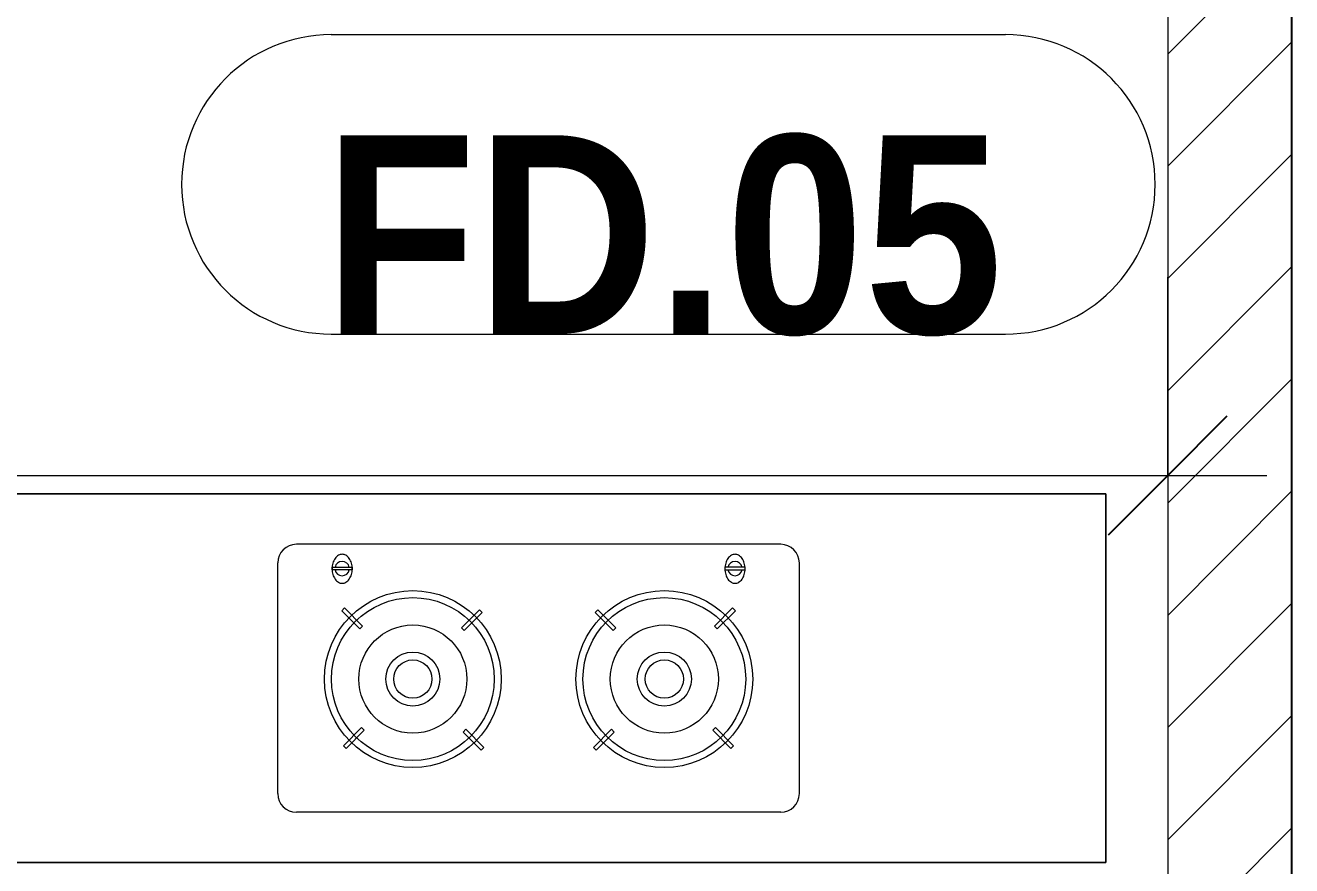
# Model space of a CAD drawing. Header units: millimetres. Extents: x 962 to 241049, y -15958 to 84407.
# Drawn here: x 103188 to 105232, y 22442 to 23797 of the extents above; entities that cross this region are included whole.
import ezdxf

# ---------------------------------------------------------------- set-up
doc = ezdxf.new("R2010")
doc.units = ezdxf.units.MM
for name, color, linetype, lineweight in [('0-1', 7, 'Continuous', 5), ('A-ANNO-DIMS', 211, 'Continuous', 9), ('A-ANNO-DIMS-160', 211, 'Continuous', 9), ('A-DOOR-IDEN', 31, 'Continuous', 9), ('A-FLOR', 192, 'Continuous', 9), ('A-WALL-3', 113, 'Continuous', 18), ('A-WALL-PATT-2', 111, 'Continuous', 9), ('I-FURN', 30, 'Continuous', 9), ('I-FURN-1', 254, 'Continuous', 9)]:
    doc.layers.add(name, color=color, linetype=linetype, lineweight=lineweight)
doc.styles.add('Arial_B_5', font='arialbd_0.ttf', dxfattribs={"width": 0.9, "height": 320})
doc.styles.add('UTM Avo', font='UTM Avo.ttf', dxfattribs={"width": 0.9, "height": 400})
doc.dimstyles.new('1_Dim_chi_tiet_2_5_1', dxfattribs={"dimscale": 304.8, "dimtxt": 399.720379, "dimasz": 0.629921, "dimexe": 0.524934, "dimexo": 0.0625, "dimgap": 0.052493, "dimtad": 1, "dimdec": 0, "dimrnd": 5, "dimzin": 0, "dimdsep": 46, "dimtxsty": 'UTM Avo', "dimblk1": 'OBLIQUE', "dimblk2": 'OBLIQUE', "dimsah": 1, "dimcen": 0.09, "dimdle": 0.524934, "dimazin": 0, "dimtfac": 1, "dimtdec": 4, "dimtix": 1, "dimtmove": 0, "dimatfit": 3, "dimfxl": 1.049869, "dimfxlon": 1, "dimtvp": 1, "dimtolj": 1, "dimtzin": 0, "dimarcsym": 2})

# ---------------------------------------------------------------- blocks, each defined once
blk = doc.blocks.new('HE BEP A1 - HE BEP A 2-944694-TKCS_MB TẦNG 1')
at = {"layer": 'I-FURN'}
for p, q in [((3700, 0), (662.4, 0)), ((3700, -594.4), (3700, 0)), ((3700, -594.4), (3700, 0)), ((3175.6, -81.2), (2394, -81.2)), ((2364, -483.2), (2364, -111.2)), ((2451.6, -118.3), (2484.1, -118.3)), ((2451.6, -122.3), (2451.6, -118.3)), ((2484.1, -122.3), (2451.6, -122.3)), ((2484.1, -118.3), (2484.1, -122.3)), ((3085.5, -118.3), (3085.5, -122.3)), ((3118, -118.3), (3085.5, -118.3)), ((3085.5, -122.3), (3118, -122.3)), ((3118, -122.3), (3118, -118.3)), ((3205.6, -483.2), (3205.6, -111.2)), ((2471.8, -183.9), (2467.4, -188.3)), ((2467.4, -188.3), (2496.5, -217.4)), ((2500.9, -213), (2471.8, -183.9)), ((2689.3, -186.7), (2660.2, -215.8)), ((2664.6, -220.2), (2693.7, -191.1)), ((2693.7, -191.1), (2689.3, -186.7)), ((2875.9, -191.1), (2880.3, -186.7)), ((2905, -220.2), (2875.9, -191.1)), ((2880.3, -186.7), (2909.4, -215.8)), ((3068.7, -213), (3097.9, -183.9)), ((3102.3, -188.3), (3073.1, -217.4)), ((3097.9, -183.9), (3102.3, -188.3)), ((2496.5, -217.4), (2500.9, -213)), ((2660.2, -215.8), (2664.6, -220.2)), ((2909.4, -215.8), (2905, -220.2)), ((3073.1, -217.4), (3068.7, -213)), ((2470.1, -405.9), (2499.2, -376.7)), ((2503.6, -381.1), (2474.5, -410.3)), ((2499.2, -376.7), (2503.6, -381.1)), ((2663, -383.9), (2667.3, -379.5)), ((2692.1, -413), (2663, -383.9)), ((2667.3, -379.5), (2696.5, -408.6)), ((2902.3, -379.5), (2873.2, -408.6)), ((2877.5, -413), (2906.7, -383.9)), ((2906.7, -383.9), (2902.3, -379.5)), ((3070.4, -376.7), (3066, -381.1)), ((3066, -381.1), (3095.1, -410.3)), ((3099.5, -405.9), (3070.4, -376.7)), ((2474.5, -410.3), (2470.1, -405.9)), ((2696.5, -408.6), (2692.1, -413)), ((2873.2, -408.6), (2877.5, -413)), ((3095.1, -410.3), (3099.5, -405.9)), ((3175.6, -513.2), (2394, -513.2)), ((662.4, -594.4), (3700, -594.4))]:
    blk.add_line(p, q, dxfattribs=at)
for centre, radius in [((2581.9, -298.5), 142.6), ((2987.7, -298.5), 142.6), ((2581.9, -298.5), 131.3), ((2987.7, -298.5), 131.3), ((2581.9, -298.5), 87.2), ((2987.7, -298.5), 87.2), ((2581.9, -298.5), 43.6), ((2987.7, -298.5), 43.6), ((2581.9, -298.5), 30.9), ((2987.7, -298.5), 30.9)]:
    blk.add_circle(centre, radius, dxfattribs=at)
for centre, radius, start, end in [((2394, -111.2), 30, 90, 180), ((3175.6, -111.2), 30, 360, 90), ((2471.3, -114.5), 18.1, 120.7976, 145.204), ((2467.9, -108.8), 11.5, 90, 120.7976), ((2467.9, -108.8), 11.5, 59.2024, 90), ((2464.5, -114.5), 18.1, 34.796, 59.2024), ((3105.2, -114.5), 18.1, 120.7976, 145.204), ((3101.8, -108.8), 11.5, 90, 120.7976), ((3101.8, -108.8), 11.5, 59.2024, 90), ((3098.4, -114.5), 18.1, 34.796, 59.2024), ((2485.1, -120.7), 33.5, 163.9419, 180), ((2485.1, -120.7), 33.5, 180, 196.0581), ((2476.6, -118.2), 24.7, 145.204, 163.9419), ((2467.8, -120.3), 11.6, 9.7177, 170.2823), ((2467.8, -120.3), 11.6, 189.9102, 350.0898), ((2459.1, -118.2), 24.7, 16.0581, 34.796), ((2450.6, -120.7), 33.5, 0, 16.0581), ((2450.6, -120.7), 33.5, 343.9419, 0), ((3119, -120.7), 33.5, 163.9419, 180), ((3119, -120.7), 33.5, 180, 196.0581), ((3110.5, -118.2), 24.7, 145.204, 163.9419), ((3101.8, -120.3), 11.6, 9.7177, 170.2823), ((3101.8, -120.3), 11.6, 189.9102, 350.0898), ((3093, -118.2), 24.7, 16.0581, 34.796), ((3084.5, -120.7), 33.5, 0, 16.0581), ((3084.5, -120.7), 33.5, 343.9419, 0), ((2476.6, -123.1), 24.7, 196.0581, 214.796), ((2471.3, -126.9), 18.1, 214.796, 239.2024), ((2467.9, -132.6), 11.5, 239.2024, 270), ((2467.9, -132.6), 11.5, 270, 300.7976), ((2464.5, -126.9), 18.1, 300.7976, 325.204), ((2459.1, -123.1), 24.7, 325.204, 343.9419), ((3110.5, -123.1), 24.7, 196.0581, 214.796), ((3105.2, -126.9), 18.1, 214.796, 239.2024), ((3101.8, -132.6), 11.5, 239.2024, 270), ((3101.8, -132.6), 11.5, 270, 300.7976), ((3098.4, -126.9), 18.1, 300.7976, 325.204), ((3093, -123.1), 24.7, 325.204, 343.9419), ((2394, -483.2), 30, 180, 270), ((3175.6, -483.2), 30, 270, 0)]:
    blk.add_arc(centre, radius, start, end, dxfattribs=at)
at = {"layer": 'I-FURN-1'}
for p, q in [((0, 0), (3700, 0)), ((3700, 0), (3700, -594.4)), ((3700, -594.4), (0, -594.4))]:
    blk.add_line(p, q, dxfattribs=at)
blk = doc.blocks.new('NCV_TKTC_TANG 1_rvt-1-TKCS_MB TẦNG 1')
at = {"layer": 'I-FURN-1'}
blk.add_blockref('HE BEP A1 - HE BEP A 2-944694-TKCS_MB TẦNG 1', (38052.6, 23041.3), dxfattribs=at)
blk = doc.blocks.new('STN_Door Tag - STN_Door Tag-1788670-TKCS_MB TẦNG 1')
at = {"layer": 'A-DOOR-IDEN'}
for p, q in [((-3.37, 1.495), (3.431, 1.495)), ((-3.37, -1.524), (3.431, -1.524))]:
    blk.add_line(p, q, dxfattribs=at)
for centre, start, end in [((-3.37, -0.015), 90, 270), ((3.431, -0.015), 270, 90)]:
    blk.add_arc(centre, 1.509, start, end, dxfattribs=at)
blk = doc.blocks.new('DIMBLOCK352-TKCS_MB TẦNG 1')
at = {"layer": 'A-ANNO-DIMS-160'}
for p, q in [((98231.6, 23391), (98231.6, 22911)), ((98231.6, 23071), (98231.6, 23391)), ((105031.6, 23391), (105031.6, 22911)), ((105031.6, 23071), (105031.6, 23391)), ((98071.6, 23071), (105191.6, 23071))]:
    blk.add_line(p, q, dxfattribs=at)
at = {"layer": 'A-ANNO-DIMS-160', "lineweight": 25}
for p, q in [((98231.6, 23071), (98327.6, 23167)), ((105031.6, 23071), (105127.6, 23167)), ((98231.6, 23071), (98135.6, 22975)), ((105031.6, 23071), (104935.6, 22975))]:
    blk.add_line(p, q, dxfattribs=at)
at = {"layer": 'A-ANNO-DIMS-160', "color": 0, "insert": (101083.8, 23590.7), "char_height": 400, "width": 1314.636, "attachment_point": 1, "line_spacing_factor": 1.110334, "style": 'UTM Avo'}
blk.add_mtext('6800', dxfattribs=at)
blk = doc.blocks.new('_Oblique')
at = {"color": 0, "linetype": 'ByBlock', "lineweight": -2}
blk.add_line((-0.5, -0.5), (0.5, 0.5), dxfattribs=at)

msp = doc.modelspace()

# ---------------------------------------------------------------- hatches: boundary and pattern name
at = {"layer": 'A-WALL-PATT-2'}
h = msp.add_hatch(dxfattribs=at)
h.set_pattern_fill('FP_1', color=256, style=0, pattern_type=2)
h.set_pattern_definition([(45, (63179.03, 0), (-90.50967, 90.50967), [])])
h.paths.add_polyline_path([(105189.3, 21486.9), (105231.6, 21486.9), (105231.6, 24197.4), (105031.6, 24197.4), (105031.6, 21486.9)])
h.paths.add_polyline_path([(105231.6, 25287.4), (105231.6, 25436.9), (105031.6, 25436.9), (105031.6, 25287.4)])

# ---------------------------------------------------------------- linework, layer by layer
at = {"layer": 'A-FLOR'}
msp.add_line((105231.7, 25436.9), (105231.7, 21486.9), dxfattribs=at)
at = {"layer": 'A-WALL-3'}
for p, q in [((105031.6, 24197.4), (105031.6, 21486.9)), ((105231.6, 21486.9), (105231.6, 24197.4))]:
    msp.add_line(p, q, dxfattribs=at)

# ---------------------------------------------------------------- block references
at = {"layer": '0-1'}
msp.add_blockref('NCV_TKTC_TANG 1_rvt-1-TKCS_MB TẦNG 1', (63179, 0), dxfattribs=at)
at = {"layer": 'A-DOOR-IDEN', "xscale": 159.9999999999999, "yscale": 159.9999999999999, "zscale": 159.9999999999999}
msp.add_blockref('STN_Door Tag - STN_Door Tag-1788670-TKCS_MB TẦNG 1', (104221, 23542.9), dxfattribs=at)

# ---------------------------------------------------------------- texts
at = {"layer": 'A-DOOR-IDEN', "insert": (104217.8, 23457.5), "char_height": 320, "width": 1124.64, "attachment_point": 5, "line_spacing_factor": 0.936439, "style": 'Arial_B_5'}
msp.add_mtext('\\pt7.2,14.4,21.6,28.8,36,43.2,50.4,57.6,64.8,72,79.2,86.4,93.6,100.8,108,115.2,122.4,129.6,136.8,144,151.2,158.4,165.6,172.8,180,187.2,194.4,201.6,208.8,216,223.2,230.4;FD.05', dxfattribs=at)

# ---------------------------------------------------------------- dimensions: what is measured, and where the dimension line sits
at = {"layer": 'A-ANNO-DIMS'}
dim = msp.add_linear_dim(base=(105031.6, 23071), p1=(98231.6, 23391), p2=(105031.6, 23391), dimstyle='1_Dim_chi_tiet_2_5_1', override={"dimpost": '<>', "dimfxl": 6800}, dxfattribs=at)
dim.commit()
dim.dimension.update_dxf_attribs({"geometry": 'DIMBLOCK352-TKCS_MB TẦNG 1', "text_midpoint": (101631.6, 23294)})

doc.saveas('drawing.dxf')
